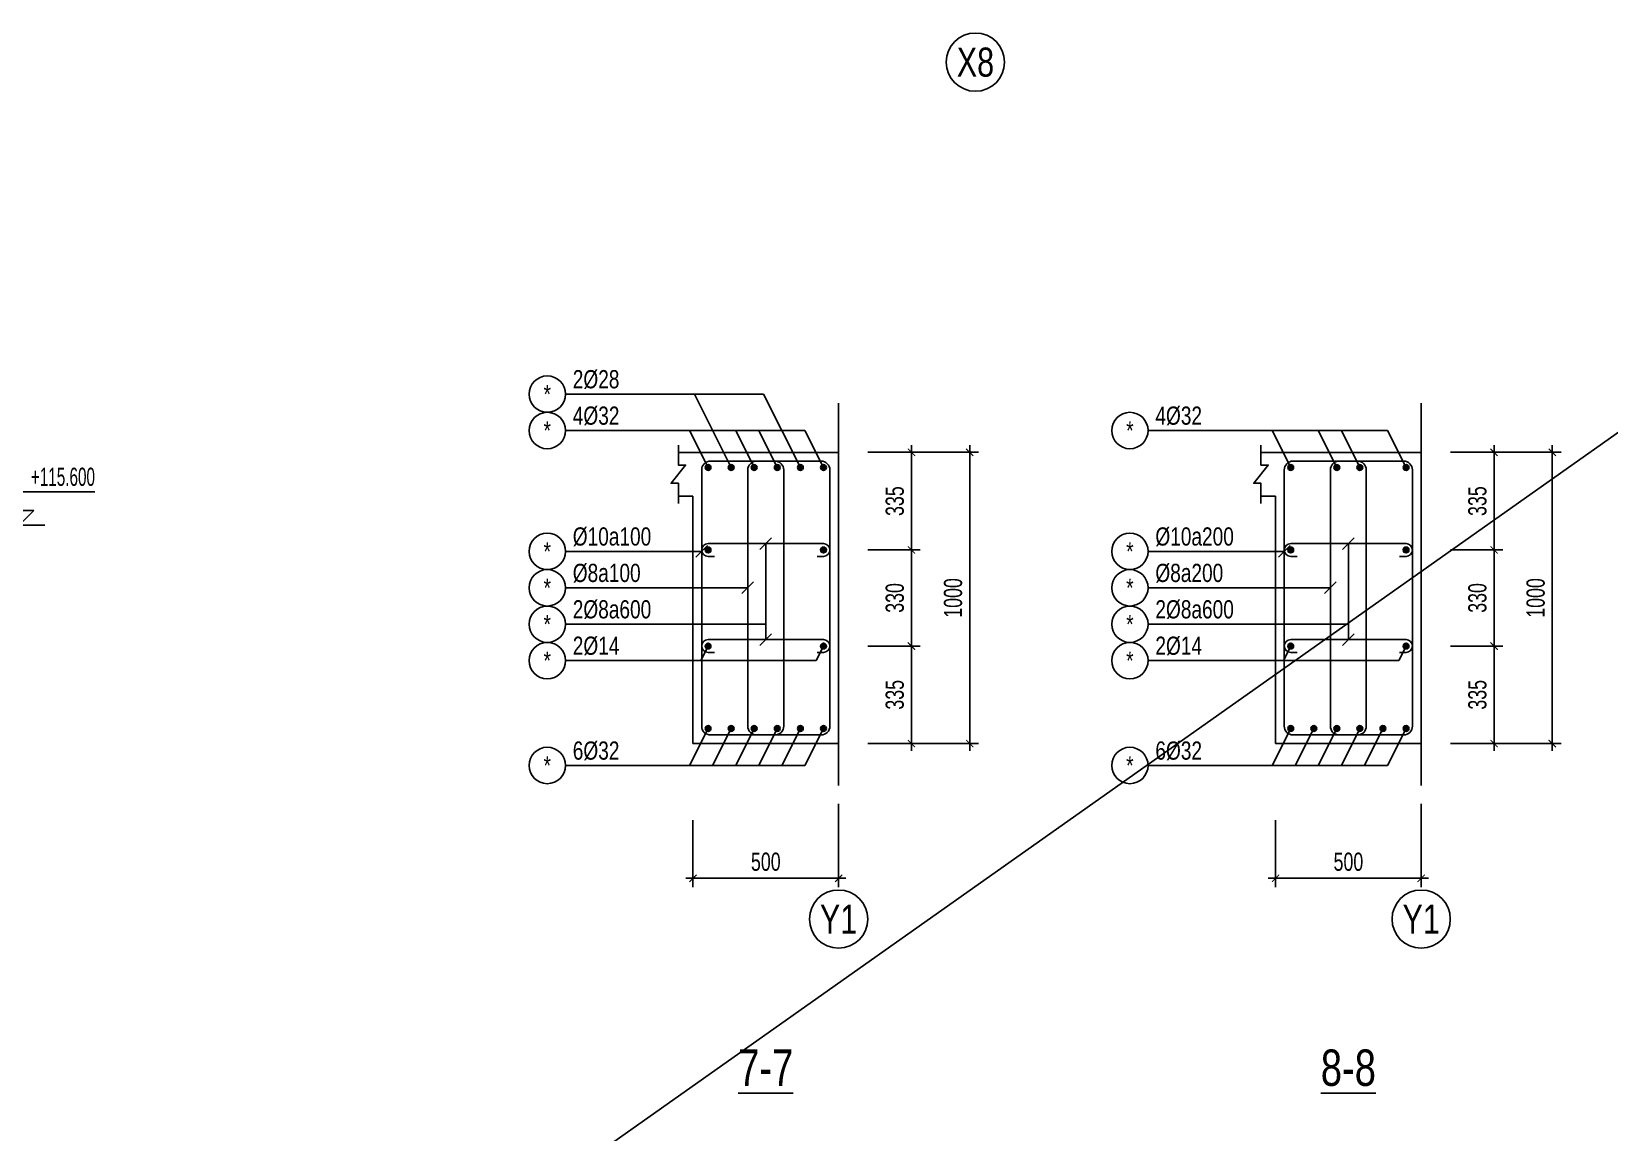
# Model space of a CAD drawing. Header units: millimetres. Extents: x -25284 to 100333, y 0 to 76881.
# Drawn here: x 21212 to 32045, y 17869 to 25428 of the extents above; entities that cross this region are included whole.
import ezdxf
from ezdxf.enums import TextEntityAlignment as Align

# ---------------------------------------------------------------- set-up
doc = ezdxf.new("R2010")
doc.units = ezdxf.units.MM
doc.header["$LTSCALE"] = 500
doc.header["$MEASUREMENT"] = 0
doc.linetypes.add('CENTER', pattern=[2, 1.25, -0.25, 0.25, -0.25])
for name, color, linetype in [('CHI', 1, 'Continuous'), ('DIM', 1, 'Continuous'), ('KCS_AXIS_SUB', 5, 'CENTER'), ('KCS_BORDER', 3, 'Continuous'), ('KCS_CHI', 1, 'Continuous'), ('KCS_DIM', 1, 'Continuous'), ('KCS_HATCH', 201, 'Continuous'), ('KCS_SNODE', 6, 'Continuous'), ('KCS_STEEL', 4, 'Continuous'), ('KCS_TEXT', 2, 'Continuous'), ('KCS_TEXT_TK', 2, 'Continuous'), ('KCS_TEXT_TMCS', 4, 'Continuous')]:
    doc.layers.add(name, color=color, linetype=linetype)
doc.layers.add('KCS_Plotter', color=11, linetype='Continuous', plot=False)
doc.styles.add('KCS_BIGTEXT', font='arial.ttf', dxfattribs={"width": 0.75})
doc.styles.add('KCS_SMTEXT', font='arial.ttf', dxfattribs={"width": 0.7})
doc.dimstyles.new('KCS_DIM50_25', dxfattribs={"dimtxt": 125, "dimasz": 50, "dimexe": 60, "dimexo": 0, "dimgap": 50, "dimtad": 1, "dimdec": 0, "dimlfac": 0.5, "dimzin": 13, "dimdsep": 46, "dimtxsty": 'KCS_SMTEXT', "dimblk": 'ARCHTICK', "dimblk1": 'ARCHTICK', "dimcen": 0, "dimdle": 50, "dimclrd": 1, "dimclre": 1, "dimclrt": 2, "dimadec": 0, "dimazin": 0, "dimtfac": 1, "dimtdec": 0, "dimtix": 1, "dimtmove": 2, "dimatfit": 3, "dimfxl": 1, "dimtolj": 1, "dimtzin": 13, "dimarcsym": 0})

# ---------------------------------------------------------------- blocks, each defined once
blk = doc.blocks.new('_ArchTick')
at = {"color": 0, "linetype": 'ByBlock', "const_width": 0.15}
blk.add_lwpolyline([(-0.5, -0.5), (0.5, 0.5)], dxfattribs=at)
blk = doc.blocks.new('*D425')
at = {"layer": 'Defpoints', "color": 0, "transparency": 16777216}
for p in [(25753, 20014), (26753, 20014), (26753, 19614)]:
    blk.add_point(p, dxfattribs=at)
at = {"layer": 'KCS_DIM', "color": 1, "lineweight": -2, "transparency": 16777216}
for p, q in [((25753, 20014), (25753, 19554)), ((26753, 20014), (26753, 19554)), ((25703, 19614), (26803, 19614))]:
    blk.add_line(p, q, dxfattribs=at)
at = {"layer": 'KCS_DIM', "color": 1, "lineweight": -2, "transparency": 16777216, "xscale": 50, "yscale": 50, "zscale": 50, "rotation": 180}
blk.add_blockref('_ArchTick', (25753, 19614), dxfattribs=at)
at = {"layer": 'KCS_DIM', "color": 1, "lineweight": -2, "transparency": 16777216, "xscale": 50, "yscale": 50, "zscale": 50}
blk.add_blockref('_ArchTick', (26753, 19614), dxfattribs=at)
at = {"layer": 'KCS_DIM', "color": 2, "transparency": 16777216, "insert": (26253, 19727), "char_height": 125, "attachment_point": 5, "style": 'KCS_SMTEXT'}
blk.add_mtext('\\A1;500', dxfattribs=at)
blk = doc.blocks.new('*D426')
at = {"layer": 'Defpoints', "color": 0, "transparency": 16777216}
for p in [(26953, 21869), (27253, 21869), (26953, 21209)]:
    blk.add_point(p, dxfattribs=at)
at = {"layer": 'KCS_DIM', "color": 1, "lineweight": -2, "transparency": 16777216}
for p, q in [((27253, 21159), (27253, 21919)), ((26953, 21869), (27313, 21869)), ((26953, 21209), (27313, 21209))]:
    blk.add_line(p, q, dxfattribs=at)
at = {"layer": 'KCS_DIM', "color": 1, "lineweight": -2, "transparency": 16777216, "xscale": 50, "yscale": 50, "zscale": 50}
for p, rotation in [((27253, 21869), 90), ((27253, 21209), 270)]:
    blk.add_blockref('_ArchTick', p, dxfattribs=dict(at, rotation=rotation))
at = {"layer": 'KCS_DIM', "color": 2, "transparency": 16777216, "insert": (27139, 21539), "char_height": 125, "attachment_point": 5, "rotation": 90, "style": 'KCS_SMTEXT'}
blk.add_mtext('\\A1;330', dxfattribs=at)
blk = doc.blocks.new('*D427')
at = {"layer": 'Defpoints', "color": 0, "transparency": 16777216}
for p in [(26953, 22539), (26953, 21869), (27253, 21869)]:
    blk.add_point(p, dxfattribs=at)
at = {"layer": 'KCS_DIM', "color": 1, "lineweight": -2, "transparency": 16777216}
for p, q in [((26953, 22539), (27313, 22539)), ((27253, 22589), (27253, 21819)), ((26953, 21869), (27313, 21869))]:
    blk.add_line(p, q, dxfattribs=at)
at = {"layer": 'KCS_DIM', "color": 1, "lineweight": -2, "transparency": 16777216, "xscale": 50, "yscale": 50, "zscale": 50}
for p, rotation in [((27253, 22539), 90), ((27253, 21869), 270)]:
    blk.add_blockref('_ArchTick', p, dxfattribs=dict(at, rotation=rotation))
at = {"layer": 'KCS_DIM', "color": 2, "transparency": 16777216, "insert": (27139, 22204), "char_height": 125, "attachment_point": 5, "rotation": 90, "style": 'KCS_SMTEXT'}
blk.add_mtext('\\A1;335', dxfattribs=at)
blk = doc.blocks.new('*D428')
at = {"layer": 'Defpoints', "color": 0, "transparency": 16777216}
for p in [(26953, 21209), (27253, 21209), (26953, 20539)]:
    blk.add_point(p, dxfattribs=at)
at = {"layer": 'KCS_DIM', "color": 1, "lineweight": -2, "transparency": 16777216}
for p, q in [((27253, 20489), (27253, 21259)), ((26953, 21209), (27313, 21209)), ((26953, 20539), (27313, 20539))]:
    blk.add_line(p, q, dxfattribs=at)
at = {"layer": 'KCS_DIM', "color": 1, "lineweight": -2, "transparency": 16777216, "xscale": 50, "yscale": 50, "zscale": 50}
for p, rotation in [((27253, 21209), 90), ((27253, 20539), 270)]:
    blk.add_blockref('_ArchTick', p, dxfattribs=dict(at, rotation=rotation))
at = {"layer": 'KCS_DIM', "color": 2, "transparency": 16777216, "insert": (27139, 20874), "char_height": 125, "attachment_point": 5, "rotation": 90, "style": 'KCS_SMTEXT'}
blk.add_mtext('\\A1;335', dxfattribs=at)
blk = doc.blocks.new('*D429')
at = {"layer": 'Defpoints', "color": 0, "transparency": 16777216}
for p in [(26953, 22539), (26953, 20539), (27653, 20539)]:
    blk.add_point(p, dxfattribs=at)
at = {"layer": 'KCS_DIM', "color": 1, "lineweight": -2, "transparency": 16777216}
for p, q in [((26953, 22539), (27713, 22539)), ((27653, 22589), (27653, 20489)), ((26953, 20539), (27713, 20539))]:
    blk.add_line(p, q, dxfattribs=at)
at = {"layer": 'KCS_DIM', "color": 1, "lineweight": -2, "transparency": 16777216, "xscale": 50, "yscale": 50, "zscale": 50}
for p, rotation in [((27653, 22539), 90), ((27653, 20539), 270)]:
    blk.add_blockref('_ArchTick', p, dxfattribs=dict(at, rotation=rotation))
at = {"layer": 'KCS_DIM', "color": 2, "transparency": 16777216, "insert": (27539, 21539), "char_height": 125, "attachment_point": 5, "rotation": 90, "style": 'KCS_SMTEXT'}
blk.add_mtext('\\A1;1000', dxfattribs=at)
blk = doc.blocks.new('KCS_SNODE')
at = {"layer": 'KCS_SNODE'}
blk.add_hatch(color=256, dxfattribs=at).paths.add_polyline_path([(-10, 0, 1), (10, 0, 1)])
blk.add_circle((0, 0), 10, dxfattribs=at)
blk = doc.blocks.new('*D430')
at = {"layer": 'Defpoints', "color": 0, "transparency": 16777216}
for p in [(29753, 20014), (30753, 20014), (30753, 19614)]:
    blk.add_point(p, dxfattribs=at)
at = {"layer": 'KCS_DIM', "color": 1, "lineweight": -2, "transparency": 16777216}
for p, q in [((29753, 20014), (29753, 19554)), ((30753, 20014), (30753, 19554)), ((29703, 19614), (30803, 19614))]:
    blk.add_line(p, q, dxfattribs=at)
at = {"layer": 'KCS_DIM', "color": 1, "lineweight": -2, "transparency": 16777216, "xscale": 50, "yscale": 50, "zscale": 50, "rotation": 180}
blk.add_blockref('_ArchTick', (29753, 19614), dxfattribs=at)
at = {"layer": 'KCS_DIM', "color": 1, "lineweight": -2, "transparency": 16777216, "xscale": 50, "yscale": 50, "zscale": 50}
blk.add_blockref('_ArchTick', (30753, 19614), dxfattribs=at)
at = {"layer": 'KCS_DIM', "color": 2, "transparency": 16777216, "insert": (30253, 19727), "char_height": 125, "attachment_point": 5, "style": 'KCS_SMTEXT'}
blk.add_mtext('\\A1;500', dxfattribs=at)
blk = doc.blocks.new('*D431')
at = {"layer": 'Defpoints', "color": 0, "transparency": 16777216}
for p in [(30953, 21869), (31253, 21869), (30953, 21209)]:
    blk.add_point(p, dxfattribs=at)
at = {"layer": 'KCS_DIM', "color": 1, "lineweight": -2, "transparency": 16777216}
for p, q in [((31253, 21159), (31253, 21919)), ((30953, 21869), (31313, 21869)), ((30953, 21209), (31313, 21209))]:
    blk.add_line(p, q, dxfattribs=at)
at = {"layer": 'KCS_DIM', "color": 1, "lineweight": -2, "transparency": 16777216, "xscale": 50, "yscale": 50, "zscale": 50}
for p, rotation in [((31253, 21869), 90), ((31253, 21209), 270)]:
    blk.add_blockref('_ArchTick', p, dxfattribs=dict(at, rotation=rotation))
at = {"layer": 'KCS_DIM', "color": 2, "transparency": 16777216, "insert": (31139, 21539), "char_height": 125, "attachment_point": 5, "rotation": 90, "style": 'KCS_SMTEXT'}
blk.add_mtext('\\A1;330', dxfattribs=at)
blk = doc.blocks.new('*D432')
at = {"layer": 'Defpoints', "color": 0, "transparency": 16777216}
for p in [(30953, 22539), (30953, 21869), (31253, 21869)]:
    blk.add_point(p, dxfattribs=at)
at = {"layer": 'KCS_DIM', "color": 1, "lineweight": -2, "transparency": 16777216}
for p, q in [((30953, 22539), (31313, 22539)), ((31253, 22589), (31253, 21819)), ((30953, 21869), (31313, 21869))]:
    blk.add_line(p, q, dxfattribs=at)
at = {"layer": 'KCS_DIM', "color": 1, "lineweight": -2, "transparency": 16777216, "xscale": 50, "yscale": 50, "zscale": 50}
for p, rotation in [((31253, 22539), 90), ((31253, 21869), 270)]:
    blk.add_blockref('_ArchTick', p, dxfattribs=dict(at, rotation=rotation))
at = {"layer": 'KCS_DIM', "color": 2, "transparency": 16777216, "insert": (31139, 22204), "char_height": 125, "attachment_point": 5, "rotation": 90, "style": 'KCS_SMTEXT'}
blk.add_mtext('\\A1;335', dxfattribs=at)
blk = doc.blocks.new('*D433')
at = {"layer": 'Defpoints', "color": 0, "transparency": 16777216}
for p in [(30953, 21209), (31253, 21209), (30953, 20539)]:
    blk.add_point(p, dxfattribs=at)
at = {"layer": 'KCS_DIM', "color": 1, "lineweight": -2, "transparency": 16777216}
for p, q in [((31253, 20489), (31253, 21259)), ((30953, 21209), (31313, 21209)), ((30953, 20539), (31313, 20539))]:
    blk.add_line(p, q, dxfattribs=at)
at = {"layer": 'KCS_DIM', "color": 1, "lineweight": -2, "transparency": 16777216, "xscale": 50, "yscale": 50, "zscale": 50}
for p, rotation in [((31253, 21209), 90), ((31253, 20539), 270)]:
    blk.add_blockref('_ArchTick', p, dxfattribs=dict(at, rotation=rotation))
at = {"layer": 'KCS_DIM', "color": 2, "transparency": 16777216, "insert": (31139, 20874), "char_height": 125, "attachment_point": 5, "rotation": 90, "style": 'KCS_SMTEXT'}
blk.add_mtext('\\A1;335', dxfattribs=at)
blk = doc.blocks.new('*D434')
at = {"layer": 'Defpoints', "color": 0, "transparency": 16777216}
for p in [(30953, 22539), (30953, 20539), (31653, 20539)]:
    blk.add_point(p, dxfattribs=at)
at = {"layer": 'KCS_DIM', "color": 1, "lineweight": -2, "transparency": 16777216}
for p, q in [((30953, 22539), (31713, 22539)), ((31653, 22589), (31653, 20489)), ((30953, 20539), (31713, 20539))]:
    blk.add_line(p, q, dxfattribs=at)
at = {"layer": 'KCS_DIM', "color": 1, "lineweight": -2, "transparency": 16777216, "xscale": 50, "yscale": 50, "zscale": 50}
for p, rotation in [((31653, 22539), 90), ((31653, 20539), 270)]:
    blk.add_blockref('_ArchTick', p, dxfattribs=dict(at, rotation=rotation))
at = {"layer": 'KCS_DIM', "color": 2, "transparency": 16777216, "insert": (31539, 21539), "char_height": 125, "attachment_point": 5, "rotation": 90, "style": 'KCS_SMTEXT'}
blk.add_mtext('\\A1;1000', dxfattribs=at)
blk = doc.blocks.new('COS_CD')
at = {"layer": 'KCS_HATCH'}
blk.add_hatch(color=256, dxfattribs=at).paths.add_polyline_path([(37.5, 50), (87.5, 0), (87.5, 50)])
at = {"layer": 'CHI'}
for q in [(37.5, 50), (137.5, 50)]:
    blk.add_line((87.5, 0), q, dxfattribs=at)
at = {"layer": 'DIM'}
for p, q in [((0, 0), (175, 0)), ((37.5, 50), (137.5, 50)), ((87.5, 0), (87.5, 50))]:
    blk.add_line(p, q, dxfattribs=at)

msp = doc.modelspace()

# ---------------------------------------------------------------- linework, layer by layer
at = {"layer": 'KCS_AXIS_SUB'}
for p, q in [((26752.7, 22876.1), (26752.7, 20013.6)), ((30752.7, 22876.1), (30752.7, 20013.6))]:
    msp.add_line(p, q, dxfattribs=at)
at = {"layer": 'KCS_BORDER'}
for p, q in [((25752.7, 22538.6), (25652.7, 22538.6)), ((25752.7, 22538.6), (26752.7, 22538.6)), ((26752.7, 22538.6), (26752.7, 20538.6)), ((29752.7, 22538.6), (29652.7, 22538.6)), ((29752.7, 22538.6), (30752.7, 22538.6)), ((30752.7, 22538.6), (30752.7, 20538.6)), ((25752.7, 22238.6), (25652.7, 22238.6)), ((25752.7, 20538.6), (25752.7, 22238.6)), ((29752.7, 22238.6), (29652.7, 22238.6)), ((29752.7, 20538.6), (29752.7, 22238.6)), ((25752.7, 20538.6), (26752.7, 20538.6)), ((29752.7, 20538.6), (30752.7, 20538.6))]:
    msp.add_line(p, q, dxfattribs=at)
at = {"layer": 'KCS_BORDER', "color": 1}
for points in [[(25652.7, 22188.6), (25652.7, 22326.1), (25602.7, 22326.1), (25702.7, 22451.1), (25652.7, 22451.1), (25652.7, 22588.6)], [(29652.7, 22188.6), (29652.7, 22326.1), (29602.7, 22326.1), (29702.7, 22451.1), (29652.7, 22451.1), (29652.7, 22588.6)]]:
    msp.add_lwpolyline(points, dxfattribs=at)
at = {"layer": 'KCS_CHI'}
for p, q in [((24877.7, 22938.6), (26238.3, 22938.6)), ((26015.1, 22434.6), (25763.1, 22938.6)), ((26490.3, 22434.6), (26238.3, 22938.6)), ((24877.7, 22688.6), (26521.7, 22688.6)), ((25856.7, 22434.6), (25729.7, 22688.6)), ((26173.5, 22434.6), (26046.5, 22688.6)), ((26331.9, 22434.6), (26204.9, 22688.6)), ((26648.7, 22434.6), (26521.7, 22688.6)), ((28877.7, 22688.6), (30521.7, 22688.6)), ((29856.7, 22434.6), (29729.7, 22688.6)), ((30173.5, 22434.6), (30046.5, 22688.6)), ((30331.9, 22434.6), (30204.9, 22688.6)), ((30648.7, 22434.6), (30521.7, 22688.6)), ((20977.3, 22268.6), (21647.3, 22268.6)), ((26252.7, 21912.6), (26252.7, 21252.6)), ((30252.7, 21912.6), (30252.7, 21252.6)), ((24877.7, 21858.6), (25812.7, 21858.6)), ((28877.7, 21858.6), (29812.7, 21858.6)), ((24877.7, 21608.6), (26129.5, 21608.6)), ((28877.7, 21608.6), (30129.5, 21608.6)), ((24877.7, 21358.6), (26252.7, 21358.6)), ((28877.7, 21358.6), (30252.7, 21358.6)), ((25856.7, 21208.6), (25806.7, 21108.6)), ((26648.7, 21208.6), (26598.7, 21108.6)), ((29856.7, 21208.6), (29806.7, 21108.6)), ((30648.7, 21208.6), (30598.7, 21108.6)), ((24877.7, 21108.6), (26598.7, 21108.6)), ((28877.7, 21108.6), (30598.7, 21108.6)), ((25856.7, 20642.6), (25729.7, 20388.6)), ((26015.1, 20642.6), (25888.1, 20388.6)), ((26173.5, 20642.6), (26046.5, 20388.6)), ((26331.9, 20642.6), (26204.9, 20388.6)), ((26490.3, 20642.6), (26363.3, 20388.6)), ((26648.7, 20642.6), (26521.7, 20388.6)), ((29856.7, 20642.6), (29729.7, 20388.6)), ((30015.1, 20642.6), (29888.1, 20388.6)), ((30173.5, 20642.6), (30046.5, 20388.6)), ((30331.9, 20642.6), (30204.9, 20388.6)), ((30490.3, 20642.6), (30363.3, 20388.6)), ((30648.7, 20642.6), (30521.7, 20388.6)), ((24877.7, 20388.6), (26521.7, 20388.6)), ((28877.7, 20388.6), (30521.7, 20388.6))]:
    msp.add_line(p, q, dxfattribs=at)
at = {"layer": 'KCS_CHI', "color": 3}
for p, q in [((25772.7, 21818.6), (25852.7, 21898.6)), ((26212.7, 21872.6), (26292.7, 21952.6)), ((29772.7, 21818.6), (29852.7, 21898.6)), ((30212.7, 21872.6), (30292.7, 21952.6)), ((26089.5, 21568.6), (26169.5, 21648.6)), ((30089.5, 21568.6), (30169.5, 21648.6)), ((26212.7, 21212.6), (26292.7, 21292.6)), ((30212.7, 21212.6), (30292.7, 21292.6))]:
    msp.add_line(p, q, dxfattribs=at)
at = {"layer": 'KCS_CHI'}
for centre in [(27692.3, 25218.3), (26752.7, 19333.6), (30752.7, 19333.6)]:
    msp.add_circle(centre, 200, dxfattribs=at)
at = {"layer": 'KCS_Plotter'}
msp.add_line((0, 0), (50460, 35640), dxfattribs=at)
at = {"layer": 'KCS_STEEL'}
for points in [[(25812.7, 22418.6), (25812.7, 20658.6, 0.4142136), (25872.7, 20598.6), (26632.7, 20598.6, 0.4142136), (26692.7, 20658.6), (26692.7, 22418.6, 0.4142136), (26632.7, 22478.6), (25872.7, 22478.6, 0.4142136), (25812.7, 22418.6)], [(26129.5, 22418.6), (26129.5, 20658.6, 0.4142136), (26189.5, 20598.6), (26315.9, 20598.6, 0.4142136), (26375.9, 20658.6), (26375.9, 22418.6, 0.4142136), (26315.9, 22478.6), (26189.5, 22478.6, 0.4142136), (26129.5, 22418.6)], [(29812.7, 22418.6), (29812.7, 20658.6, 0.4142136), (29872.7, 20598.6), (30632.7, 20598.6, 0.4142136), (30692.7, 20658.6), (30692.7, 22418.6, 0.4142136), (30632.7, 22478.6), (29872.7, 22478.6, 0.4142136), (29812.7, 22418.6)], [(30129.5, 22418.6), (30129.5, 20658.6, 0.4142136), (30189.5, 20598.6), (30315.9, 20598.6, 0.4142136), (30375.9, 20658.6), (30375.9, 22418.6, 0.4142136), (30315.9, 22478.6), (30189.5, 22478.6, 0.4142136), (30129.5, 22418.6)], [(25900.7, 21824.6), (25856.7, 21824.6, -1), (25856.7, 21912.6), (26648.7, 21912.6, -1), (26648.7, 21824.6), (26604.7, 21824.6)], [(29900.7, 21824.6), (29856.7, 21824.6, -1), (29856.7, 21912.6), (30648.7, 21912.6, -1), (30648.7, 21824.6), (30604.7, 21824.6)], [(25900.7, 21164.6), (25856.7, 21164.6, -1), (25856.7, 21252.6), (26648.7, 21252.6, -1), (26648.7, 21164.6), (26604.7, 21164.6)], [(29900.7, 21164.6), (29856.7, 21164.6, -1), (29856.7, 21252.6), (30648.7, 21252.6, -1), (30648.7, 21164.6), (30604.7, 21164.6)]]:
    msp.add_lwpolyline(points, format="xyb", dxfattribs=at)
at = {"layer": 'KCS_TEXT_TK', "color": 1}
for centre in [(24752.7, 22938.6), (24752.7, 22688.6), (28752.7, 22688.6), (24752.7, 21858.6), (28752.7, 21858.6), (24752.7, 21608.6), (28752.7, 21608.6), (24752.7, 21358.6), (28752.7, 21358.6), (24752.7, 21108.6), (28752.7, 21108.6), (24752.7, 20388.6), (28752.7, 20388.6)]:
    msp.add_circle(centre, 125, dxfattribs=at)

# ---------------------------------------------------------------- block references
at = {"layer": 'KCS_CHI', "xscale": 2, "yscale": 2, "zscale": 2}
msp.add_blockref('COS_CD', (20952.3, 22038.6), dxfattribs=at)
at = {"layer": 'KCS_STEEL', "xscale": 2, "yscale": 2, "zscale": 2}
for p in [(25856.7, 22434.6), (26015.1, 22434.6), (26173.5, 22434.6), (26331.9, 22434.6), (26490.3, 22434.6), (26648.7, 22434.6), (29856.7, 22434.6), (30173.5, 22434.6), (30331.9, 22434.6), (30648.7, 22434.6), (25856.7, 21868.6), (26648.7, 21868.6), (29856.7, 21868.6), (30648.7, 21868.6), (25856.7, 21208.6), (26648.7, 21208.6), (29856.7, 21208.6), (30648.7, 21208.6), (25856.7, 20642.6), (26015.1, 20642.6), (26173.5, 20642.6), (26331.9, 20642.6), (26490.3, 20642.6), (26648.7, 20642.6), (29856.7, 20642.6), (30015.1, 20642.6), (30173.5, 20642.6), (30331.9, 20642.6), (30490.3, 20642.6), (30648.7, 20642.6)]:
    msp.add_blockref('KCS_SNODE', p, dxfattribs=at)

# ---------------------------------------------------------------- texts
at = {"layer": 'KCS_TEXT', "color": 4, "style": 'KCS_BIGTEXT', "width": 0.75}
for s, p in [('X8', (27692.3, 25218.3)), ('Y1', (26752.7, 19333.6)), ('Y1', (30752.7, 19333.6))]:
    msp.add_text(s, height=200, dxfattribs=at).set_placement(p, align=Align.MIDDLE_CENTER)
at = {"layer": 'KCS_TEXT', "style": 'KCS_SMTEXT', "width": 0.75}
for s, p in [('2%%c28', (24927.7, 22978.6)), ('4%%c32', (24927.7, 22728.6)), ('4%%c32', (28927.7, 22728.6)), ('%%C10a100', (24927.7, 21898.6)), ('%%C10a200', (28927.7, 21898.6)), ('%%C8a100', (24927.7, 21648.6)), ('%%C8a200', (28927.7, 21648.6)), ('2%%C8a600', (24927.7, 21398.6)), ('2%%C8a600', (28927.7, 21398.6)), ('2%%c14', (24927.7, 21148.6)), ('2%%c14', (28927.7, 21148.6)), ('6%%c32', (24927.7, 20428.6)), ('6%%c32', (28927.7, 20428.6))]:
    msp.add_text(s, height=125, dxfattribs=at).set_placement(p)
at = {"layer": 'KCS_TEXT', "style": 'KCS_SMTEXT', "width": 0.6}
msp.add_text('+115.600', height=125, dxfattribs=at).set_placement((21647.3, 22308.6), align=Align.RIGHT)
at = {"layer": 'KCS_TEXT_TK', "style": 'KCS_SMTEXT', "width": 0.75}
for p in [(24752.7, 22938.6), (24752.7, 22688.6), (28752.7, 22688.6), (24752.7, 21858.6), (28752.7, 21858.6), (24752.7, 21608.6), (28752.7, 21608.6), (24752.7, 21358.6), (28752.7, 21358.6), (24752.7, 21108.6), (28752.7, 21108.6), (24752.7, 20388.6), (28752.7, 20388.6)]:
    msp.add_text('*', height=125, dxfattribs=at).set_placement(p, align=Align.MIDDLE_CENTER)
at = {"layer": 'KCS_TEXT_TMCS', "color": 4, "style": 'KCS_SMTEXT', "width": 0.75}
for s, p in [('%%u7-7', (26252.7, 18188.6)), ('%%u8-8', (30252.7, 18188.6))]:
    msp.add_text(s, height=250, dxfattribs=at).set_placement(p, align=Align.CENTER)

# ---------------------------------------------------------------- dimensions: what is measured, and where the dimension line sits
at = {"layer": 'KCS_DIM'}
for base, p1, p2, picture, middle in [((27252.7, 21868.6), (26952.7, 22538.6), (26952.7, 21868.6), '*D427', (27138.8, 22203.6)), ((27652.7, 20538.6), (26952.7, 22538.6), (26952.7, 20538.6), '*D429', (27538.9, 21538.6)), ((31252.7, 21868.6), (30952.7, 22538.6), (30952.7, 21868.6), '*D432', (31138.8, 22203.6)), ((31652.7, 20538.6), (30952.7, 22538.6), (30952.7, 20538.6), '*D434', (31538.9, 21538.6)), ((27252.7, 21868.6), (26952.7, 21208.6), (26952.7, 21868.6), '*D426', (27138.8, 21538.6)), ((31252.7, 21868.6), (30952.7, 21208.6), (30952.7, 21868.6), '*D431', (31138.8, 21538.6)), ((27252.7, 21208.6), (26952.7, 20538.6), (26952.7, 21208.6), '*D428', (27138.8, 20873.6)), ((31252.7, 21208.6), (30952.7, 20538.6), (30952.7, 21208.6), '*D433', (31138.8, 20873.6))]:
    dim = msp.add_linear_dim(base=base, p1=p1, p2=p2, angle=90, dimstyle='KCS_DIM50_25', dxfattribs=at)
    dim.commit()
    dim.dimension.update_dxf_attribs({"geometry": picture, "text_midpoint": middle})
for base, p1, p2, picture, middle in [((26752.7, 19613.6), (25752.7, 20013.6), (26752.7, 20013.6), '*D425', (26252.7, 19727.4)), ((30752.7, 19613.6), (29752.7, 20013.6), (30752.7, 20013.6), '*D430', (30252.7, 19727.4))]:
    dim = msp.add_linear_dim(base=base, p1=p1, p2=p2, dimstyle='KCS_DIM50_25', dxfattribs=at)
    dim.commit()
    dim.dimension.update_dxf_attribs({"geometry": picture, "text_midpoint": middle})

doc.saveas('drawing.dxf')
